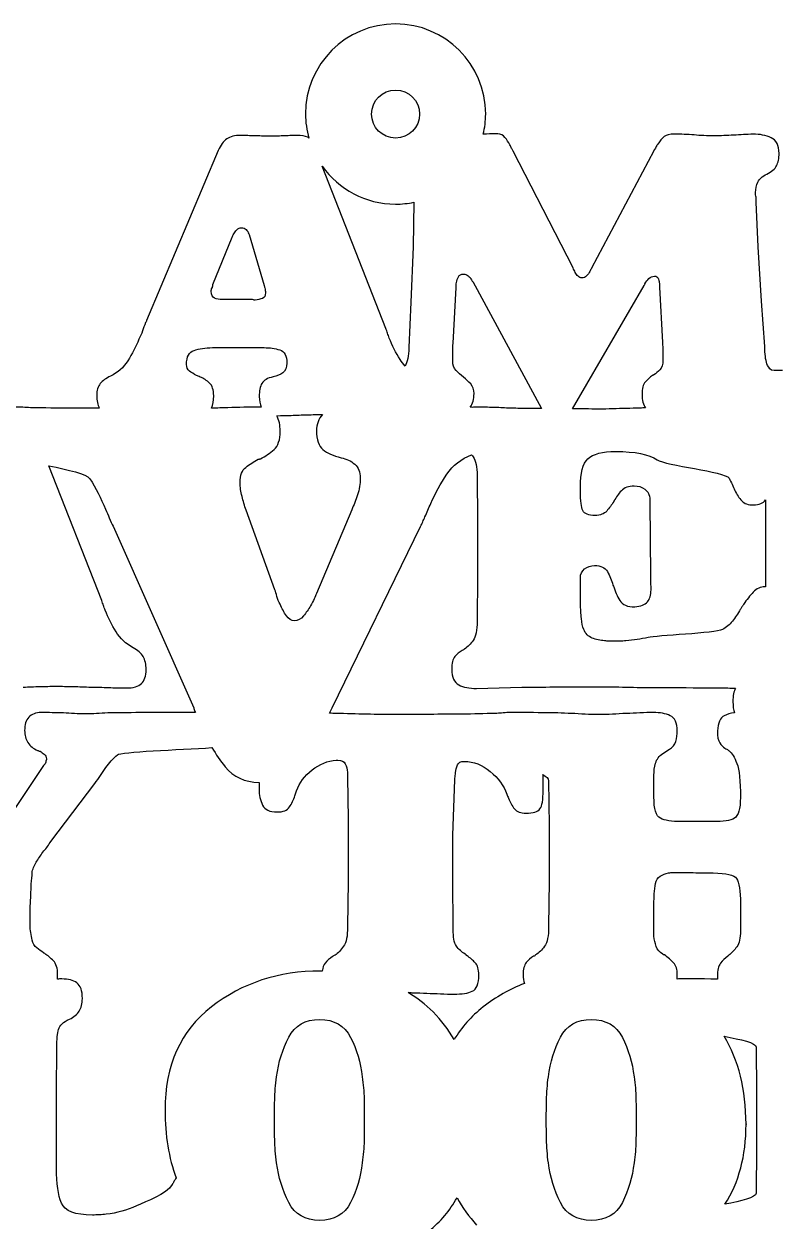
# Model space of a CAD drawing. Extents: x 0 to 737, y 1000 to 1701.
# Drawn here: x 254.6 to 486.6, y 1333.5 to 1700.7 of the extents above; entities that cross this region are included whole.
import ezdxf

# ---------------------------------------------------------------- set-up
doc = ezdxf.new("R2010")
doc.units = 0
doc.layers.add('H0103_Printing', color=7, linetype='CONTINUOUS')

msp = doc.modelspace()

# ---------------------------------------------------------------- linework, layer by layer
at = {"layer": 'H0103_Printing', "color": 1}
for points in [[(368.629091, 1680.398858)], [(368.629091, 1645.393859)], [(312.138092, 1619.17386)], [(306.821092, 1600.55186)], [(336.617092, 1580.61486)], [(443.571089, 1489.326863)], [(393.06309, 1412.694865)], [(467.411088, 1407.715865)], [(354.812091, 1389.798865)]]:
    msp.add_lwpolyline(points, close=True, dxfattribs=at)
for points in [[(331.875092, 1666.225858), (329.760092, 1666.225858)], [(314.252092, 1661.868858), (292.210093, 1609.70686), (292.210093, 1609.57886)], [(423.067089, 1625.855859), (404.74109, 1661.611858)], [(447.803089, 1661.739858), (428.705089, 1625.727859)], [(365.646091, 1607.27186), (346.140091, 1657.007859)], [(479.073088, 1648.219859), (479.073088, 1648.923859)], [(374.234091, 1645.964859), (373.981091, 1632.263859), (373.341091, 1615.34586), (372.701091, 1601.37686)], [(481.892088, 1601.76186), (480.868088, 1615.60286), (479.843088, 1632.263859), (479.200088, 1645.976859), (479.200088, 1646.745859), (479.200088, 1647.514859)], [(312.587092, 1620.702859), (318.482092, 1635.228859)], [(323.608092, 1636.236859), (323.738092, 1636.107859), (328.351092, 1620.472859)], [(386.28409, 1602.78686), (387.18309, 1619.83186), (387.18309, 1620.600859)], [(392.30909, 1621.625859), (413.40009, 1582.68686), (407.24609, 1582.72786)], [(426.726089, 1582.59986), (422.922089, 1582.62486), (444.855089, 1620.472859)], [(449.597089, 1620.921859), (449.597089, 1620.600859), (449.597089, 1620.279859), (449.597089, 1619.95986), (450.494089, 1602.91486)], [(324.763092, 1616.11586), (316.944092, 1616.11586), (315.535092, 1616.11586)], [(325.533092, 1615.98686), (325.210092, 1615.98686)], [(312.460092, 1601.37686), (327.967092, 1601.37686), (328.158092, 1601.37686), (328.351092, 1601.37686)], [(386.15709, 1597.27586), (386.15709, 1600.03086)], [(450.621089, 1600.28786), (450.621089, 1597.53186)], [(278.528093, 1523.773862), (262.315093, 1565.113861)], [(393.66009, 1562.093861), (393.79009, 1548.252861), (393.79009, 1531.591862), (393.66009, 1517.493862)], [(425.317089, 1557.351861), (425.317089, 1558.633861)], [(435.569089, 1554.340861), (435.569089, 1554.147861)], [(482.081088, 1554.700861), (482.119088, 1550.621861), (482.119088, 1529.228862)], [(331.604092, 1527.096862), (322.759092, 1551.501861)], [(355.189091, 1551.664861), (344.382091, 1525.949862)], [(281.977093, 1546.587861), (306.708092, 1490.899863), (306.708092, 1490.735863)], [(349.131091, 1490.935863), (376.318091, 1546.543861)], [(425.317089, 1522.876862), (425.317089, 1524.094862), (425.317089, 1525.439862), (425.317089, 1530.694862)], [(435.313089, 1528.515862), (435.442089, 1528.259862)], [(482.119088, 1529.228862), (482.107088, 1527.986862)], [(437.428089, 1511.342862), (435.442089, 1511.342862), (434.097089, 1511.342862)], [(393.40409, 1496.859863), (407.37509, 1497.244863)], [(450.555089, 1476.894863), (452.607089, 1478.176863)], [(260.616093, 1473.177863), (252.030094, 1460.361863)], [(261.515093, 1475.228863), (261.515093, 1474.972863)], [(350.451091, 1474.843863), (350.705091, 1474.843863), (350.962091, 1474.843863)], [(353.909091, 1471.127863), (353.909091, 1470.294863), (353.909091, 1469.589863), (354.039091, 1456.745864)], [(386.33509, 1422.070864), (386.33509, 1423.868864), (386.20609, 1437.739864), (386.20609, 1451.867864), (386.84809, 1468.820863), (386.84809, 1469.076863), (386.84809, 1469.333863)], [(413.88909, 1465.616863), (413.88909, 1467.603863), (413.88909, 1469.589863)], [(447.864089, 1463.565863), (447.864089, 1469.589863), (447.864089, 1469.909863), (447.864089, 1470.230863)], [(262.924093, 1449.943864), (276.380093, 1467.667863)], [(415.56709, 1468.564863), (415.69709, 1454.722864), (415.69709, 1437.805864), (415.56709, 1423.836864)], [(354.039091, 1456.745864), (354.039091, 1437.737864), (353.909091, 1423.740864)], [(466.063088, 1456.004864), (456.194089, 1456.004864)], [(453.056089, 1440.369864), (453.759089, 1440.369864), (456.836089, 1440.369864), (459.911089, 1440.369864)], [(462.988088, 1440.240864), (466.063088, 1440.240864)], [(447.864089, 1420.888864), (447.864089, 1421.785864), (447.864089, 1422.811864), (447.864089, 1430.628864)], [(474.392088, 1430.757864), (474.392088, 1422.554864)], [(256.516094, 1424.254864), (256.516094, 1425.410864), (256.516094, 1426.565864)], [(264.618093, 1349.683866), (264.618093, 1373.009866), (264.748093, 1386.722865)], [(479.207088, 1386.850865), (479.336088, 1372.978866), (479.336088, 1356.025866)], [(359.042091, 1365.191866), (359.042091, 1364.678866), (359.042091, 1364.037866)], [(442.413089, 1365.191866), (442.413089, 1364.678866)], [(442.413089, 1364.678866), (442.413089, 1364.037866)], [(476.118288, 1363.141466), (476.118288, 1363.269466)], [(479.336088, 1356.025866), (479.207088, 1342.026866)]]:
    msp.add_lwpolyline(points, dxfattribs=at)
for points in [[(368.629091, 1700.664857), (353.366091, 1700.664857), (340.993091, 1688.291858), (340.993091, 1673.029858)], [(396.26409, 1673.029858), (396.26409, 1688.291858), (383.89209, 1700.664857), (368.629091, 1700.664857)], [(361.259091, 1673.029858), (361.259091, 1677.099858), (364.559091, 1680.398858), (368.629091, 1680.398858)], [(368.629091, 1680.398858), (372.699091, 1680.398858), (375.998091, 1677.099858), (375.998091, 1673.029858)], [(340.993091, 1673.029858), (340.993091, 1670.477858), (341.367091, 1668.018858), (342.014091, 1665.673858)], [(368.629091, 1665.659858), (364.559091, 1665.659858), (361.259091, 1668.959858), (361.259091, 1673.029858)], [(375.998091, 1673.029858), (375.998091, 1668.959858), (372.699091, 1665.659858), (368.629091, 1665.659858)], [(395.54109, 1666.829858), (395.99909, 1668.825858), (396.26409, 1670.894858), (396.26409, 1673.029858)], [(316.880092, 1665.392858), (315.811092, 1664.665858), (314.935092, 1663.490858), (314.252092, 1661.868858)], [(321.046092, 1666.481858), (319.335092, 1666.481858), (317.949092, 1666.117858), (316.880092, 1665.392858)], [(323.288092, 1666.417858), (322.562092, 1666.459858), (321.816092, 1666.481858), (321.046092, 1666.481858)], [(325.403092, 1666.353858), (324.718092, 1666.353858), (324.014092, 1666.373858), (323.288092, 1666.417858)], [(327.518092, 1666.289858), (326.792092, 1666.332858), (326.086092, 1666.353858), (325.403092, 1666.353858)], [(329.760092, 1666.225858), (328.993092, 1666.225858), (328.244092, 1666.245858), (327.518092, 1666.289858)], [(334.119092, 1666.353858), (333.350092, 1666.267858), (332.601092, 1666.225858), (331.875092, 1666.225858)], [(336.234092, 1666.417858), (335.505092, 1666.373858), (334.802092, 1666.353858), (334.119092, 1666.353858)], [(338.349092, 1666.481858), (337.663092, 1666.481858), (336.957092, 1666.459858), (336.234092, 1666.417858)], [(341.680091, 1665.905858), (340.910091, 1666.289858), (339.798092, 1666.481858), (338.349092, 1666.481858)], [(342.014091, 1665.673858), (341.903091, 1665.754858), (341.794091, 1665.848858), (341.680091, 1665.905858)], [(396.53809, 1666.866858), (396.19309, 1666.841858), (395.87809, 1666.846858), (395.54109, 1666.829858)], [(399.99909, 1666.994858), (398.88709, 1666.994858), (397.73409, 1666.950858), (396.53809, 1666.866858)], [(402.17709, 1665.841858), (401.57809, 1666.523858), (400.85209, 1666.908858), (399.99909, 1666.994858)], [(403.71609, 1663.534858), (403.28609, 1664.387858), (402.77409, 1665.156858), (402.17709, 1665.841858)], [(404.22809, 1662.509858), (404.05609, 1662.849858), (403.88609, 1663.192858), (403.71609, 1663.534858)], [(449.085089, 1663.790858), (448.828089, 1663.534858), (448.612089, 1663.213858), (448.442089, 1662.829858)], [(451.007089, 1666.097858), (450.321089, 1665.585858), (449.681089, 1664.815858), (449.085089, 1663.790858)], [(454.081089, 1666.866858), (452.715089, 1666.866858), (451.689089, 1666.610858), (451.007089, 1666.097858)], [(457.158089, 1666.802858), (456.132089, 1666.844858), (455.107089, 1666.866858), (454.081089, 1666.866858)], [(460.233088, 1666.610858), (459.210089, 1666.694858), (458.184089, 1666.758858), (457.158089, 1666.802858)], [(463.180088, 1666.417858), (462.157088, 1666.459858), (461.172088, 1666.523858), (460.233088, 1666.610858)], [(466.257088, 1666.353858), (465.232088, 1666.353858), (464.206088, 1666.373858), (463.180088, 1666.417858)], [(472.346088, 1666.545858), (470.337088, 1666.417858), (468.309088, 1666.353858), (466.257088, 1666.353858)], [(478.304088, 1666.866858), (476.337088, 1666.780858), (474.351088, 1666.674858), (472.346088, 1666.545858)], [(483.816088, 1665.777858), (482.191088, 1666.502858), (480.356088, 1666.866858), (478.304088, 1666.866858)], [(486.251088, 1660.971858), (486.251088, 1663.447858), (485.438088, 1665.049858), (483.816088, 1665.777858)], [(404.74109, 1661.611858), (404.56909, 1661.868858), (404.39809, 1662.166858), (404.22809, 1662.509858)], [(448.442089, 1662.829858), (448.270089, 1662.445858), (448.059089, 1662.080858), (447.803089, 1661.739858)], [(485.481088, 1657.150859), (485.994088, 1658.143859), (486.251088, 1659.416859), (486.251088, 1660.971858)], [(346.140091, 1657.007859), (351.151091, 1649.986859), (359.345091, 1645.393859), (368.629091, 1645.393859)], [(482.534088, 1654.622859), (483.986088, 1655.314859), (484.969088, 1656.157859), (485.481088, 1657.150859)], [(479.713088, 1652.162859), (480.140088, 1653.111859), (481.079088, 1653.932859), (482.534088, 1654.622859)], [(479.073088, 1648.923859), (479.073088, 1650.133859), (479.284088, 1651.212859), (479.713088, 1652.162859)], [(368.629091, 1645.393859), (370.550091, 1645.393859), (372.424091, 1645.591859), (374.234091, 1645.964859)], [(479.200088, 1647.514859), (479.114088, 1647.770859), (479.073088, 1648.004859), (479.073088, 1648.219859)], [(319.957092, 1637.521859), (320.341092, 1637.946859), (320.831092, 1638.158859), (321.430092, 1638.158859)], [(321.430092, 1638.158859), (321.943092, 1638.158859), (322.392092, 1637.966859), (322.775092, 1637.581859)], [(318.482092, 1635.228859), (318.566092, 1635.396859), (318.652092, 1635.566859), (318.739092, 1635.737859)], [(318.739092, 1635.737859), (318.822092, 1635.905859), (318.909092, 1636.075859), (318.995092, 1636.247859)], [(318.995092, 1636.247859), (319.251092, 1636.672859), (319.571092, 1637.097859), (319.957092, 1637.521859)], [(322.775092, 1637.581859), (323.161092, 1637.197859), (323.438092, 1636.748859), (323.608092, 1636.236859)], [(387.31009, 1621.369859), (387.39309, 1621.966859), (387.58609, 1622.542859), (387.88609, 1623.099859)], [(387.88609, 1623.099859), (388.18509, 1623.654859), (388.72109, 1623.932859), (389.48809, 1623.932859)], [(389.48809, 1623.932859), (390.00109, 1623.932859), (390.47009, 1623.760859), (390.89909, 1623.419859)], [(390.89909, 1623.419859), (391.32609, 1623.077859), (391.66909, 1622.651859), (391.92509, 1622.138859)], [(423.386089, 1625.150859), (423.260089, 1625.362859), (423.150089, 1625.598859), (423.067089, 1625.855859)], [(423.709089, 1624.445859), (423.623089, 1624.701859), (423.516089, 1624.936859), (423.386089, 1625.150859)], [(424.605089, 1623.291859), (424.262089, 1623.632859), (423.965089, 1624.016859), (423.709089, 1624.445859)], [(425.758089, 1622.779859), (425.329089, 1622.779859), (424.945089, 1622.949859), (424.605089, 1623.291859)], [(427.233089, 1623.419859), (426.847089, 1622.991859), (426.354089, 1622.779859), (425.758089, 1622.779859)], [(428.193089, 1624.701859), (427.936089, 1624.272859), (427.616089, 1623.846859), (427.233089, 1623.419859)], [(428.449089, 1625.214859), (428.363089, 1625.042859), (428.279089, 1624.872859), (428.193089, 1624.701859)], [(428.705089, 1625.727859), (428.619089, 1625.555859), (428.533089, 1625.384859), (428.449089, 1625.214859)], [(446.327089, 1622.587859), (446.797089, 1623.055859), (447.373089, 1623.291859), (448.059089, 1623.291859)], [(448.059089, 1623.291859), (448.572089, 1623.291859), (448.932089, 1623.077859), (449.148089, 1622.651859)], [(312.138092, 1619.17386), (312.181092, 1619.34186), (312.244092, 1619.51186), (312.331092, 1619.68386)], [(312.331092, 1619.68386), (312.414092, 1619.76786), (312.480092, 1619.89386), (312.523092, 1620.064859)], [(312.523092, 1620.064859), (312.564092, 1620.234859), (312.587092, 1620.446859), (312.587092, 1620.702859)], [(328.351092, 1620.472859), (328.351092, 1620.385859), (328.371092, 1620.279859), (328.414092, 1620.151859)], [(328.414092, 1620.151859), (328.457092, 1620.023859), (328.480092, 1619.87386), (328.480092, 1619.70386)], [(328.480092, 1619.70386), (328.564092, 1619.44786), (328.627092, 1619.19086), (328.671092, 1618.93486)], [(387.18309, 1620.600859), (387.18309, 1620.856859), (387.22309, 1621.113859), (387.31009, 1621.369859)], [(391.92509, 1622.138859), (392.00909, 1622.052859), (392.07209, 1621.946859), (392.11609, 1621.817859)], [(392.11609, 1621.817859), (392.15909, 1621.689859), (392.22209, 1621.625859), (392.30909, 1621.625859)], [(444.855089, 1620.472859), (444.939089, 1620.556859), (445.002089, 1620.642859), (445.045089, 1620.728859)], [(445.045089, 1620.728859), (445.089089, 1620.812859), (445.111089, 1620.898859), (445.111089, 1620.985859)], [(445.111089, 1620.985859), (445.452089, 1621.581859), (445.858089, 1622.116859), (446.327089, 1622.587859)], [(449.148089, 1622.651859), (449.359089, 1622.222859), (449.468089, 1621.796859), (449.468089, 1621.369859)], [(449.468089, 1621.369859), (449.552089, 1621.197859), (449.597089, 1621.049859), (449.597089, 1620.921859)], [(312.074092, 1618.66486), (312.074092, 1618.83286), (312.094092, 1619.00286), (312.138092, 1619.17386)], [(313.100092, 1616.55986), (312.414092, 1616.85586), (312.074092, 1617.55986), (312.074092, 1618.66486)], [(315.535092, 1616.11586), (314.593092, 1616.11586), (313.783092, 1616.26286), (313.100092, 1616.55986)], [(325.210092, 1615.98686), (325.083092, 1615.98686), (324.933092, 1616.02886), (324.763092, 1616.11586)], [(327.774092, 1616.49986), (327.135092, 1616.24386), (326.386092, 1616.07086), (325.533092, 1615.98686)], [(328.737092, 1618.16586), (328.737092, 1617.31086), (328.414092, 1616.75586), (327.774092, 1616.49986)], [(328.671092, 1618.93486), (328.714092, 1618.67786), (328.737092, 1618.42186), (328.737092, 1618.16586)], [(291.954093, 1609.06586), (291.611093, 1608.21086), (291.291093, 1607.35686), (290.992093, 1606.50286)], [(292.147093, 1609.32286), (292.101093, 1609.23686), (292.038093, 1609.15086), (291.954093, 1609.06586)], [(292.210093, 1609.57886), (292.210093, 1609.49286), (292.187093, 1609.40686), (292.147093, 1609.32286)], [(290.992093, 1606.50286), (290.692093, 1605.64886), (290.329093, 1604.79386), (289.902093, 1603.94086)], [(366.159091, 1605.79786), (365.986091, 1606.26686), (365.816091, 1606.75986), (365.646091, 1607.27186)], [(366.672091, 1604.32486), (366.499091, 1604.83686), (366.329091, 1605.32786), (366.159091, 1605.79786)], [(289.902093, 1603.94086), (288.963093, 1601.63286), (287.831093, 1599.43286), (286.505093, 1597.33986)], [(306.821092, 1600.55186), (308.357092, 1601.01586), (310.236092, 1601.29286), (312.460092, 1601.37686)], [(328.351092, 1601.37686), (330.059092, 1601.37686), (331.638092, 1601.14086), (333.093092, 1600.67186)], [(370.003091, 1597.72386), (368.721091, 1599.81686), (367.611091, 1602.01786), (366.672091, 1604.32486)], [(372.701091, 1601.37686), (372.624091, 1598.78586), (372.238091, 1596.89786), (371.552091, 1595.69986)], [(386.15709, 1600.03086), (386.15709, 1600.92786), (386.20009, 1601.84486), (386.28409, 1602.78686)], [(450.494089, 1602.91486), (450.577089, 1602.05986), (450.621089, 1601.18486), (450.621089, 1600.28786)], [(482.534088, 1596.37786), (482.105088, 1597.66086), (481.892088, 1599.45386), (481.892088, 1601.76186)], [(286.505093, 1597.33986), (285.180093, 1595.24586), (283.408093, 1593.68686), (281.189093, 1592.66186)], [(304.513092, 1596.16786), (304.513092, 1598.62286), (305.283092, 1600.08486), (306.821092, 1600.55186)], [(333.093092, 1600.67186), (334.545092, 1600.20086), (335.272092, 1598.85586), (335.272092, 1596.63486)], [(371.552091, 1595.69986), (370.984091, 1596.32586), (370.454091, 1596.98686), (370.003091, 1597.72386)], [(387.18309, 1594.39286), (386.49709, 1595.11686), (386.15709, 1596.07786), (386.15709, 1597.27586)], [(450.621089, 1597.53186), (450.621089, 1596.16486), (450.321089, 1595.18086), (449.724089, 1594.58386)], [(305.410092, 1594.19786), (304.810092, 1594.66186), (304.513092, 1595.31886), (304.513092, 1596.16786)], [(307.588092, 1592.86386), (306.735092, 1593.28686), (306.006092, 1593.73086), (305.410092, 1594.19786)], [(334.055092, 1593.68686), (333.240092, 1593.08886), (332.238092, 1592.66186), (331.042092, 1592.40586)], [(335.272092, 1596.63486), (335.272092, 1595.26686), (334.865092, 1594.28386), (334.055092, 1593.68686)], [(389.48809, 1592.27786), (388.63509, 1592.96086), (387.86609, 1593.66486), (387.18309, 1594.39286)], [(449.724089, 1594.58386), (449.125089, 1593.98586), (448.485089, 1593.47286), (447.803089, 1593.04586)], [(483.961088, 1594.43986), (483.247088, 1595.03586), (482.766088, 1595.68086), (482.534088, 1596.37786)], [(487.296088, 1594.32786), (486.196088, 1594.37686), (485.083088, 1594.41286), (483.961088, 1594.43986)], [(278.049093, 1590.35486), (277.322093, 1589.49986), (276.959093, 1588.26086), (276.959093, 1586.63786)], [(281.189093, 1592.66186), (279.821093, 1591.97686), (278.772093, 1591.20786), (278.049093, 1590.35486)], [(308.101092, 1592.60986), (307.931092, 1592.69386), (307.758092, 1592.77986), (307.588092, 1592.86386)], [(308.743092, 1592.35586), (308.487092, 1592.43986), (308.271092, 1592.52586), (308.101092, 1592.60986)], [(311.561092, 1590.51286), (310.708092, 1591.31886), (309.769092, 1591.93086), (308.743092, 1592.35586)], [(312.843092, 1586.63786), (312.843092, 1588.41686), (312.414092, 1589.70786), (311.561092, 1590.51286)], [(327.647092, 1590.41886), (327.089092, 1589.43586), (326.812092, 1588.09086), (326.812092, 1586.38286)], [(331.042092, 1592.40586), (329.333092, 1592.06286), (328.201092, 1591.39986), (327.647092, 1590.41886)], [(391.66909, 1590.22686), (390.98309, 1590.99586), (390.25709, 1591.67886), (389.48809, 1592.27786)], [(392.69209, 1587.27886), (392.69209, 1588.47486), (392.35209, 1589.45786), (391.66909, 1590.22686)], [(445.238089, 1590.86786), (444.553089, 1590.09886), (444.213089, 1588.81686), (444.213089, 1587.02286)], [(447.417089, 1592.78986), (446.647089, 1592.27786), (445.921089, 1591.63686), (445.238089, 1590.86786)], [(447.610089, 1592.91786), (447.566089, 1592.91786), (447.500089, 1592.87386), (447.417089, 1592.78986)], [(447.803089, 1593.04586), (447.716089, 1592.96086), (447.653089, 1592.91786), (447.610089, 1592.91786)], [(276.959093, 1586.63786), (276.959093, 1585.11986), (277.235093, 1583.84586), (277.755093, 1582.78586)], [(312.195092, 1582.82486), (312.624092, 1583.79486), (312.843092, 1585.06186), (312.843092, 1586.63786)], [(326.812092, 1586.38286), (326.812092, 1585.14486), (327.013092, 1584.04586), (327.410092, 1583.08186)], [(391.52809, 1583.11186), (392.28909, 1584.17286), (392.69209, 1585.54886), (392.69209, 1587.27886)], [(444.213089, 1587.02286), (444.213089, 1585.20686), (444.583089, 1583.83386), (445.306089, 1582.88086)], [(256.636094, 1582.94886), (255.105094, 1583.05686), (253.577094, 1583.11186), (252.048094, 1583.11186)], [(277.755093, 1582.78586), (273.811093, 1582.79486), (258.034094, 1582.84786), (256.636094, 1582.94886)], [(317.191092, 1582.94886), (315.525092, 1582.89286), (313.860092, 1582.85186), (312.195092, 1582.82486)], [(327.019092, 1583.11186), (323.742092, 1583.11186), (320.468092, 1583.05686), (317.191092, 1582.94886)], [(327.410092, 1583.08186), (327.274092, 1583.08686), (327.161092, 1583.11186), (327.019092, 1583.11186)], [(391.55109, 1583.11186), (391.54409, 1583.11186), (391.53509, 1583.11186), (391.52809, 1583.11186)], [(392.18309, 1583.06186), (391.97009, 1583.07586), (391.77709, 1583.11186), (391.55109, 1583.11186)], [(393.40409, 1583.11186), (392.97609, 1583.11186), (392.58009, 1583.08686), (392.18309, 1583.06186)], [(398.02009, 1583.04786), (396.48109, 1583.08986), (394.94309, 1583.11186), (393.40409, 1583.11186)], [(402.63309, 1582.85586), (401.09409, 1582.94086), (399.55609, 1583.00486), (398.02009, 1583.04786)], [(404.93809, 1582.79186), (404.17109, 1582.83386), (403.40209, 1582.85586), (402.63309, 1582.85586)], [(407.24609, 1582.72786), (406.47709, 1582.72786), (405.70709, 1582.74786), (404.93809, 1582.79186)], [(435.186089, 1582.59986), (432.365089, 1582.51386), (429.547089, 1582.51386), (426.726089, 1582.59986)], [(443.643089, 1582.85586), (440.825089, 1582.76986), (438.004089, 1582.68386), (435.186089, 1582.59986)], [(445.306089, 1582.88086), (444.751089, 1582.87786), (444.197089, 1582.85586), (443.643089, 1582.85586)], [(332.224092, 1580.50386), (333.702092, 1580.51386), (335.172092, 1580.54186), (336.617092, 1580.61486)], [(333.242092, 1575.741861), (333.242092, 1577.646861), (332.889092, 1579.220861), (332.224092, 1580.50386)], [(336.617092, 1580.61486), (338.283092, 1580.70086), (339.928092, 1580.74286), (341.553091, 1580.74286)], [(341.553091, 1580.74286), (343.124091, 1580.82286), (344.677091, 1580.87786), (346.216091, 1580.91986)], [(346.216091, 1580.91986), (344.996091, 1579.512861), (344.382091, 1577.843861), (344.382091, 1575.904861)], [(331.360092, 1570.114861), (332.613092, 1571.217861), (333.242092, 1573.092861), (333.242092, 1575.741861)], [(344.382091, 1575.904861), (344.382091, 1573.143861), (345.037091, 1571.211861), (346.344091, 1570.106861)], [(327.181092, 1567.300861), (328.710092, 1568.071861), (330.102092, 1569.008861), (331.360092, 1570.114861)], [(346.344091, 1570.106861), (347.655091, 1569.000861), (349.511091, 1568.173861), (351.916091, 1567.623861)], [(384.34509, 1562.536861), (386.18509, 1565.299861), (388.72609, 1567.282861), (391.95909, 1568.490861)], [(391.95909, 1568.490861), (392.12309, 1568.281861), (392.28609, 1568.071861), (392.44409, 1567.844861)], [(427.623089, 1567.284861), (429.161089, 1568.778861), (432.022089, 1569.526861), (436.211089, 1569.526861)], [(436.211089, 1569.526861), (442.107089, 1569.526861), (446.313089, 1568.671861), (448.835089, 1566.963861)], [(262.315093, 1565.113861), (268.187093, 1563.941861), (273.925093, 1562.625861), (274.852093, 1561.164861)], [(320.958092, 1560.017861), (320.958092, 1562.224861), (321.533092, 1563.766861), (322.678092, 1564.650861)], [(322.678092, 1564.650861), (323.823092, 1565.532861), (325.108092, 1566.362861), (326.526092, 1567.134861)], [(326.526092, 1567.134861), (326.633092, 1567.134861), (326.744092, 1567.160861), (326.854092, 1567.216861)], [(326.854092, 1567.216861), (326.961092, 1567.273861), (327.071092, 1567.300861), (327.181092, 1567.300861)], [(351.916091, 1567.623861), (353.554091, 1567.291861), (354.946091, 1566.626861), (356.091091, 1565.632861)], [(356.091091, 1565.632861), (357.236091, 1564.639861), (357.811091, 1563.203861), (357.811091, 1561.328861)], [(392.44409, 1567.844861), (393.25409, 1566.681861), (393.66009, 1564.765861), (393.66009, 1562.093861)], [(425.317089, 1558.633861), (425.317089, 1562.904861), (426.087089, 1565.788861), (427.623089, 1567.284861)], [(448.835089, 1566.963861), (451.353089, 1565.253861), (469.708088, 1563.375861), (470.907088, 1561.325861)], [(274.852093, 1561.164861), (276.653093, 1558.323861), (278.262093, 1555.211861), (279.684093, 1551.828861)], [(357.811091, 1561.328861), (357.811091, 1559.580861), (357.538091, 1557.888861), (356.993091, 1556.250861)], [(379.430091, 1553.596861), (380.84809, 1556.767861), (382.48609, 1559.746861), (384.34509, 1562.536861)], [(470.907088, 1561.325861), (471.247088, 1560.725861), (471.567088, 1560.106861), (471.866088, 1559.466861)], [(321.533092, 1555.759861), (321.147092, 1557.176861), (320.958092, 1558.597861), (320.958092, 1560.017861)], [(426.087089, 1551.392861), (425.574089, 1552.373861), (425.317089, 1554.360861), (425.317089, 1557.351861)], [(437.877089, 1557.479861), (437.021089, 1556.538861), (436.295089, 1555.513861), (435.699089, 1554.404861)], [(441.850089, 1558.889861), (440.055089, 1558.889861), (438.730089, 1558.419861), (437.877089, 1557.479861)], [(445.181089, 1557.864861), (444.239089, 1558.547861), (443.130089, 1558.889861), (441.850089, 1558.889861)], [(446.720089, 1554.788861), (446.633089, 1556.153861), (446.121089, 1557.179861), (445.181089, 1557.864861)], [(471.866088, 1559.466861), (472.166088, 1558.825861), (472.443088, 1558.204861), (472.699088, 1557.608861)], [(472.699088, 1557.608861), (473.296088, 1556.326861), (474.001088, 1555.257861), (474.814088, 1554.404861)], [(322.759092, 1551.501861), (322.321092, 1552.918861), (321.912092, 1554.338861), (321.533092, 1555.759861)], [(356.993091, 1556.250861), (356.445091, 1554.612861), (355.844091, 1553.082861), (355.189091, 1551.664861)], [(378.531091, 1551.544861), (378.800091, 1552.255861), (379.102091, 1552.939861), (379.430091, 1553.596861)], [(435.569089, 1554.147861), (434.884089, 1553.122861), (434.160089, 1552.161861), (433.391089, 1551.264861)], [(435.699089, 1554.404861), (435.612089, 1554.404861), (435.569089, 1554.381861), (435.569089, 1554.340861)], [(446.783089, 1547.867861), (446.740089, 1550.174861), (446.720089, 1552.481861), (446.720089, 1554.788861)], [(474.814088, 1554.404861), (475.626088, 1553.549861), (476.802088, 1553.122861), (478.340088, 1553.122861)], [(478.340088, 1553.122861), (480.168088, 1553.122861), (481.400088, 1553.662861), (482.081088, 1554.700861)], [(279.684093, 1551.828861), (280.118093, 1550.952861), (280.504093, 1550.052861), (280.829093, 1549.126861)], [(377.629091, 1549.494861), (377.956091, 1550.149861), (378.255091, 1550.832861), (378.531091, 1551.544861)], [(429.803089, 1549.918861), (427.836089, 1549.918861), (426.599089, 1550.409861), (426.087089, 1551.392861)], [(433.391089, 1551.264861), (432.622089, 1550.367861), (431.423089, 1549.918861), (429.803089, 1549.918861)], [(280.829093, 1549.126861), (281.157093, 1548.196861), (281.539093, 1547.349861), (281.977093, 1546.587861)], [(376.318091, 1546.543861), (376.535091, 1546.979861), (376.753091, 1547.444861), (376.973091, 1547.936861)], [(376.973091, 1547.936861), (377.191091, 1548.427861), (377.408091, 1548.946861), (377.629091, 1549.494861)], [(446.847089, 1540.946861), (446.847089, 1543.254861), (446.826089, 1545.561861), (446.783089, 1547.867861)], [(446.913089, 1534.026862), (446.867089, 1536.333862), (446.847089, 1538.640862), (446.847089, 1540.946861)], [(425.317089, 1530.694862), (425.317089, 1531.889862), (425.744089, 1532.829862), (426.599089, 1533.513862)], [(426.599089, 1533.513862), (427.452089, 1534.196862), (428.476089, 1534.539862), (429.674089, 1534.539862)], [(429.674089, 1534.539862), (431.553089, 1534.539862), (432.855089, 1533.918862), (433.584089, 1532.681862)], [(433.584089, 1532.681862), (434.307089, 1531.441862), (434.884089, 1530.053862), (435.313089, 1528.515862)], [(446.976089, 1527.105862), (446.976089, 1529.413862), (446.953089, 1531.719862), (446.913089, 1534.026862)], [(435.442089, 1528.259862), (435.955089, 1526.635862), (436.615089, 1525.161862), (437.428089, 1523.837862)], [(481.928088, 1528.003862), (480.559088, 1528.003862), (479.364088, 1527.468862), (478.340088, 1526.401862)], [(482.107088, 1527.986862), (482.045088, 1527.987862), (481.992088, 1528.003862), (481.928088, 1528.003862)], [(332.259092, 1525.049862), (332.039092, 1525.868862), (331.821092, 1526.548862), (331.604092, 1527.096862)], [(333.242092, 1522.674862), (332.804092, 1523.437862), (332.477092, 1524.230862), (332.259092, 1525.049862)], [(343.645091, 1524.312862), (343.369091, 1523.656862), (343.012091, 1522.945862), (342.577091, 1522.183862)], [(344.382091, 1525.949862), (344.161091, 1525.512862), (343.914091, 1524.967862), (343.645091, 1524.312862)], [(437.428089, 1523.837862), (438.240089, 1522.512862), (439.756089, 1521.851862), (441.977089, 1521.851862)], [(445.887089, 1523.389862), (446.611089, 1524.242862), (446.976089, 1525.482862), (446.976089, 1527.105862)], [(478.340088, 1526.401862), (477.315088, 1525.331862), (476.330088, 1524.071862), (475.390088, 1522.620862)], [(279.041093, 1522.299862), (278.869093, 1522.768862), (278.698093, 1523.261862), (278.528093, 1523.773862)], [(279.554093, 1520.825862), (279.381093, 1521.338862), (279.211093, 1521.829862), (279.041093, 1522.299862)], [(282.888093, 1514.225862), (281.605093, 1516.318862), (280.493093, 1518.519862), (279.554093, 1520.825862)], [(335.127092, 1519.152862), (334.414092, 1520.189862), (333.788092, 1521.363862), (333.242092, 1522.674862)], [(342.577091, 1522.183862), (341.922091, 1521.090862), (341.185091, 1520.053862), (340.368091, 1519.070862)], [(425.637089, 1518.327862), (425.508089, 1519.736862), (425.401089, 1521.252862), (425.317089, 1522.876862)], [(441.977089, 1521.851862), (443.856089, 1522.021862), (445.158089, 1522.533862), (445.887089, 1523.389862)], [(474.367088, 1521.082862), (473.598088, 1519.800862), (472.785088, 1518.603862), (471.932088, 1517.493862)], [(474.880088, 1521.851862), (474.707088, 1521.595862), (474.537088, 1521.338862), (474.367088, 1521.082862)], [(475.390088, 1522.620862), (475.220088, 1522.363862), (475.050088, 1522.107862), (474.880088, 1521.851862)], [(337.665092, 1517.596862), (336.682092, 1517.596862), (335.835092, 1518.114862), (335.127092, 1519.152862)], [(340.368091, 1519.070862), (339.550092, 1518.088862), (338.648092, 1517.596862), (337.665092, 1517.596862)], [(393.66009, 1517.493862), (393.66009, 1514.674862), (393.25409, 1512.708862), (392.44409, 1511.598862)], [(426.343089, 1514.930862), (426.000089, 1515.783862), (425.764089, 1516.917862), (425.637089, 1518.327862)], [(471.932088, 1517.493862), (471.077088, 1516.382862), (470.051088, 1515.527862), (468.855088, 1514.930862)], [(288.140093, 1509.292862), (285.919093, 1510.487862), (284.167093, 1512.131862), (282.888093, 1514.225862)], [(428.905089, 1512.303862), (427.709089, 1512.772862), (426.856089, 1513.649862), (426.343089, 1514.930862)], [(468.855088, 1514.930862), (466.888088, 1513.819862), (448.299089, 1513.008862), (446.080089, 1512.495862)], [(291.218093, 1506.600862), (290.618093, 1507.625862), (289.593093, 1508.522862), (288.140093, 1509.292862)], [(392.44409, 1511.598862), (391.62909, 1510.487862), (390.75609, 1509.590862), (389.81709, 1508.907862)], [(432.751089, 1511.470862), (431.383089, 1511.554862), (430.100089, 1511.832862), (428.905089, 1512.303862)], [(434.097089, 1511.342862), (433.624089, 1511.342862), (433.178089, 1511.383862), (432.751089, 1511.470862)], [(439.286089, 1511.470862), (438.687089, 1511.383862), (438.070089, 1511.342862), (437.428089, 1511.342862)], [(446.080089, 1512.495862), (443.856089, 1511.983862), (441.594089, 1511.640862), (439.286089, 1511.470862)], [(292.114093, 1502.627862), (292.114093, 1504.249862), (291.814093, 1505.575862), (291.218093, 1506.600862)], [(386.80609, 1506.600862), (386.16309, 1505.831862), (385.84309, 1504.549862), (385.84309, 1502.755862)], [(389.04709, 1508.522862), (388.19209, 1508.009862), (387.44509, 1507.369862), (386.80609, 1506.600862)], [(389.43109, 1508.715862), (389.34709, 1508.670862), (389.21709, 1508.606862), (389.04709, 1508.522862)], [(389.81709, 1508.907862), (389.64409, 1508.821862), (389.51709, 1508.757862), (389.43109, 1508.715862)], [(290.705093, 1498.333863), (291.644093, 1499.231863), (292.114093, 1500.661862), (292.114093, 1502.627862)], [(385.84309, 1502.755862), (385.84309, 1500.276862), (386.56909, 1498.674863), (388.02209, 1497.949863)], [(285.962093, 1496.988863), (288.184093, 1496.988863), (289.763093, 1497.436863), (290.705093, 1498.333863)], [(254.435094, 1497.244863), (256.143094, 1497.330863), (257.832094, 1497.394863), (259.497094, 1497.436863)], [(259.497094, 1497.436863), (261.163093, 1497.480863), (262.808093, 1497.501863), (264.433093, 1497.501863)], [(264.433093, 1497.501863), (266.225093, 1497.501863), (268.020093, 1497.480863), (269.815093, 1497.436863)], [(269.815093, 1497.436863), (271.607093, 1497.394863), (273.402093, 1497.330863), (275.197093, 1497.244863)], [(275.197093, 1497.244863), (276.992093, 1497.244863), (278.785093, 1497.202863), (280.580093, 1497.116863)], [(280.580093, 1497.116863), (282.375093, 1497.032863), (284.167093, 1496.988863), (285.962093, 1496.988863)], [(388.02209, 1497.949863), (389.47409, 1497.224863), (391.26909, 1496.859863), (393.40409, 1496.859863)], [(407.37509, 1497.244863), (410.62009, 1497.244863), (413.88709, 1497.264863), (417.17809, 1497.308863)], [(417.17809, 1497.308863), (420.466089, 1497.350863), (423.736089, 1497.372863), (426.983089, 1497.372863)], [(426.983089, 1497.372863), (429.974089, 1497.372863), (432.962089, 1497.350863), (435.955089, 1497.308863)], [(435.955089, 1497.308863), (438.943089, 1497.264863), (441.977089, 1497.202863), (445.054089, 1497.116863)], [(445.054089, 1497.116863), (448.042089, 1497.116863), (467.530088, 1497.074863), (470.521088, 1496.988863)], [(470.521088, 1496.988863), (471.321088, 1496.965863), (472.122088, 1496.970863), (472.922088, 1496.953863)], [(472.922088, 1496.953863), (472.379088, 1496.001863), (472.091088, 1494.621863), (472.091088, 1492.761863)], [(348.379091, 1489.224863), (348.644091, 1489.809863), (348.903091, 1490.387863), (349.131091, 1490.935863)], [(472.091088, 1492.761863), (472.091088, 1491.404863), (472.274088, 1490.273863), (472.619088, 1489.343863)], [(256.130094, 1488.044863), (255.277094, 1487.103863), (254.851094, 1485.737863), (254.851094, 1483.943863)], [(259.976094, 1489.454863), (258.265094, 1489.454863), (256.983094, 1488.984863), (256.130094, 1488.044863)], [(263.307093, 1489.390863), (262.195093, 1489.432863), (261.086093, 1489.454863), (259.976094, 1489.454863)], [(266.768093, 1489.326863), (265.572093, 1489.326863), (264.417093, 1489.346863), (263.307093, 1489.390863)], [(270.101093, 1489.133863), (268.989093, 1489.175863), (267.877093, 1489.239863), (266.768093, 1489.326863)], [(273.432093, 1489.069863), (272.320093, 1489.069863), (271.211093, 1489.090863), (270.101093, 1489.133863)], [(276.893093, 1489.133863), (275.781093, 1489.090863), (274.628093, 1489.069863), (273.432093, 1489.069863)], [(280.353093, 1489.326863), (279.155093, 1489.239863), (278.002093, 1489.175863), (276.893093, 1489.133863)], [(283.750093, 1489.390863), (282.595093, 1489.346863), (281.463093, 1489.326863), (280.353093, 1489.326863)], [(307.242092, 1489.445863), (297.453093, 1489.435863), (284.476093, 1489.416863), (283.750093, 1489.390863)], [(306.708092, 1490.735863), (306.875092, 1490.315863), (307.058092, 1489.880863), (307.242092, 1489.445863)], [(350.322091, 1489.197863), (349.669091, 1489.197863), (349.029091, 1489.220863), (348.379091, 1489.224863)], [(359.741091, 1488.941863), (356.621091, 1489.025863), (353.483091, 1489.111863), (350.322091, 1489.197863)], [(369.033091, 1488.813863), (365.959091, 1488.813863), (362.859091, 1488.855863), (359.741091, 1488.941863)], [(379.094091, 1488.877863), (375.718091, 1488.833863), (372.367091, 1488.813863), (369.033091, 1488.813863)], [(389.15309, 1488.941863), (385.82209, 1488.941863), (382.46909, 1488.919863), (379.094091, 1488.877863)], [(399.21509, 1489.197863), (395.83809, 1489.111863), (392.48709, 1489.025863), (389.15309, 1488.941863)], [(401.16809, 1489.247863), (400.51509, 1489.231863), (399.87009, 1489.214863), (399.21509, 1489.197863)], [(403.34509, 1489.454863), (402.54009, 1489.454863), (401.82909, 1489.372863), (401.16809, 1489.247863)], [(408.52709, 1489.435863), (406.03209, 1489.447863), (403.90109, 1489.454863), (403.34509, 1489.454863)], [(409.27609, 1489.454863), (409.02809, 1489.447863), (408.77509, 1489.441863), (408.52709, 1489.435863)], [(409.51909, 1489.429863), (409.43509, 1489.432863), (409.36309, 1489.454863), (409.27609, 1489.454863)], [(418.38809, 1489.326863), (417.61109, 1489.374863), (413.33609, 1489.408863), (409.51909, 1489.429863)], [(422.618089, 1489.197863), (421.163089, 1489.197863), (419.75409, 1489.239863), (418.38809, 1489.326863)], [(426.782089, 1488.941863), (425.372089, 1489.025863), (423.984089, 1489.111863), (422.618089, 1489.197863)], [(430.948089, 1488.813863), (429.579089, 1488.813863), (428.193089, 1488.855863), (426.782089, 1488.941863)], [(435.177089, 1488.941863), (433.809089, 1488.855863), (432.400089, 1488.813863), (430.948089, 1488.813863)], [(439.407089, 1489.197863), (437.952089, 1489.111863), (436.543089, 1489.025863), (435.177089, 1488.941863)], [(443.571089, 1489.326863), (442.162089, 1489.239863), (440.771089, 1489.197863), (439.407089, 1489.197863)], [(447.737089, 1489.454863), (446.369089, 1489.454863), (444.980089, 1489.410863), (443.571089, 1489.326863)], [(452.863089, 1488.493863), (451.408089, 1489.133863), (449.700089, 1489.454863), (447.737089, 1489.454863)], [(455.041089, 1483.815863), (455.041089, 1486.292863), (454.315089, 1487.852863), (452.863089, 1488.493863)], [(469.459088, 1488.493863), (468.221088, 1487.852863), (467.515088, 1486.292863), (467.345088, 1483.815863)], [(472.619088, 1489.343863), (471.364088, 1489.203863), (470.299088, 1488.928863), (469.459088, 1488.493863)], [(254.851094, 1483.943863), (254.851094, 1482.555863), (255.191094, 1481.319863), (255.874094, 1480.237863)], [(454.592089, 1480.601863), (454.892089, 1481.606863), (455.041089, 1482.677863), (455.041089, 1483.815863)], [(467.345088, 1483.815863), (467.345088, 1482.089863), (467.578088, 1480.881863), (468.050088, 1480.192863)], [(255.874094, 1480.237863), (256.557094, 1479.151863), (257.542094, 1478.350863), (258.821094, 1477.829863)], [(452.607089, 1478.176863), (453.632089, 1478.786863), (454.292089, 1479.596863), (454.592089, 1480.601863)], [(468.050088, 1480.192863), (468.518088, 1479.503863), (469.053088, 1478.942863), (469.652088, 1478.512863)], [(258.821094, 1477.829863), (258.908094, 1477.829863), (259.014094, 1477.785863), (259.144094, 1477.699863)], [(259.144094, 1477.699863), (259.271094, 1477.611863), (259.420094, 1477.569863), (259.591094, 1477.569863)], [(259.591094, 1477.569863), (260.017093, 1477.309863), (260.444093, 1477.004863), (260.873093, 1476.658863)], [(260.873093, 1476.658863), (261.299093, 1476.312863), (261.515093, 1475.835863), (261.515093, 1475.228863)], [(279.713093, 1472.572863), (280.823093, 1474.037863), (282.019093, 1475.350863), (283.301093, 1476.512863)], [(283.301093, 1476.512863), (284.240093, 1477.362863), (302.003092, 1478.087863), (312.322092, 1478.685863)], [(312.322092, 1478.685863), (313.535092, 1476.611863), (314.875092, 1474.640863), (316.374092, 1472.800863)], [(448.377089, 1473.947863), (448.717089, 1475.142863), (449.443089, 1476.125863), (450.555089, 1476.894863)], [(469.652088, 1478.512863), (469.823088, 1478.424863), (470.015088, 1478.316863), (470.229088, 1478.188863)], [(470.229088, 1478.188863), (470.442088, 1478.058863), (470.678088, 1477.907863), (470.935088, 1477.735863)], [(470.935088, 1477.735863), (471.788088, 1477.044863), (472.577088, 1475.751863), (473.303088, 1473.855863)], [(261.129093, 1473.754863), (260.956093, 1473.454863), (260.786093, 1473.262863), (260.616093, 1473.177863)], [(261.385093, 1474.587863), (261.385093, 1474.331863), (261.299093, 1474.053863), (261.129093, 1473.754863)], [(261.515093, 1474.972863), (261.515093, 1474.885863), (261.469093, 1474.757863), (261.385093, 1474.587863)], [(278.111093, 1470.183863), (278.665093, 1471.001863), (279.201093, 1471.798863), (279.713093, 1472.572863)], [(316.374092, 1472.800863), (318.882092, 1469.716863), (322.353092, 1468.125863), (326.770092, 1467.994863)], [(343.018091, 1471.832863), (345.323091, 1473.668863), (347.801091, 1474.671863), (350.451091, 1474.843863)], [(350.962091, 1474.843863), (352.071091, 1474.843863), (352.820091, 1474.459863), (353.206091, 1473.690863)], [(353.206091, 1473.690863), (353.589091, 1472.921863), (353.825091, 1472.066863), (353.909091, 1471.127863)], [(386.97509, 1470.999863), (387.05909, 1471.852863), (387.27509, 1472.643863), (387.61709, 1473.370863)], [(387.61709, 1473.370863), (387.95809, 1474.095863), (388.64309, 1474.459863), (389.66609, 1474.459863)], [(389.66609, 1474.459863), (392.57109, 1474.459863), (395.24109, 1473.434863), (397.67609, 1471.383863)], [(447.864089, 1470.230863), (447.864089, 1471.511863), (448.034089, 1472.749863), (448.377089, 1473.947863)], [(473.303088, 1473.855863), (474.029088, 1471.956863), (474.392088, 1468.463863), (474.392088, 1463.377863)], [(276.380093, 1467.667863), (276.977093, 1468.528863), (277.553093, 1469.367863), (278.111093, 1470.183863)], [(338.275092, 1465.488863), (339.128092, 1467.879863), (340.710091, 1469.994863), (343.018091, 1471.832863)], [(386.84809, 1469.333863), (386.84809, 1469.589863), (386.86809, 1469.845863), (386.91209, 1470.102863)], [(386.91209, 1470.102863), (386.95509, 1470.358863), (386.97509, 1470.656863), (386.97509, 1470.999863)], [(397.67609, 1471.383863), (400.11109, 1469.333863), (401.79909, 1467.026863), (402.73909, 1464.463863)], [(413.88909, 1469.589863), (413.85409, 1469.869863), (413.85809, 1470.131863), (413.83709, 1470.404863)], [(413.83709, 1470.404863), (414.87909, 1469.837863), (415.56709, 1469.223863), (415.56709, 1468.564863)], [(326.770092, 1467.994863), (326.761092, 1467.330863), (326.741092, 1466.665863), (326.741092, 1466.001863)], [(326.741092, 1466.001863), (326.741092, 1464.120863), (327.104092, 1462.476863), (327.830092, 1461.066863)], [(337.955092, 1464.527863), (337.996092, 1464.739863), (338.062092, 1464.931863), (338.145092, 1465.103863)], [(338.145092, 1465.103863), (338.145092, 1465.188863), (338.166092, 1465.252863), (338.211092, 1465.296863)], [(338.211092, 1465.296863), (338.252092, 1465.337863), (338.275092, 1465.402863), (338.275092, 1465.488863)], [(412.92709, 1459.913864), (413.56909, 1460.810863), (413.88909, 1462.710863), (413.88909, 1465.616863)], [(336.097092, 1460.490863), (336.780092, 1461.515863), (337.333092, 1462.669863), (337.762092, 1463.950863)], [(337.762092, 1463.950863), (337.846092, 1464.120863), (337.909092, 1464.312863), (337.955092, 1464.527863)], [(402.73909, 1464.463863), (402.82209, 1464.206863), (402.90909, 1463.970863), (402.99509, 1463.758863)], [(402.99509, 1463.758863), (403.07909, 1463.544863), (403.16509, 1463.351863), (403.25209, 1463.181863)], [(403.25209, 1463.181863), (403.76409, 1461.899863), (404.38409, 1460.810863), (405.11009, 1459.913864)], [(449.852089, 1457.029864), (448.524089, 1457.712864), (447.864089, 1459.891864), (447.864089, 1463.565863)], [(474.392088, 1463.377863), (474.392088, 1459.927864), (473.773088, 1457.814864), (472.537088, 1457.039864)], [(327.830092, 1461.066863), (328.554092, 1459.657864), (330.029092, 1458.952864), (332.250092, 1458.952864)], [(332.250092, 1458.952864), (334.129092, 1458.952864), (335.411092, 1459.464864), (336.097092, 1460.490863)], [(405.11009, 1459.913864), (405.83609, 1459.016864), (407.01209, 1458.567864), (408.63409, 1458.567864)], [(408.63409, 1458.567864), (410.85509, 1458.567864), (412.28709, 1459.016864), (412.92709, 1459.913864)], [(456.194089, 1456.004864), (453.290089, 1456.004864), (451.175089, 1456.344864), (449.852089, 1457.029864)], [(472.537088, 1457.039864), (471.295088, 1456.262864), (469.140088, 1455.918864), (466.063088, 1456.004864)], [(258.631094, 1443.905864), (259.271094, 1444.932864), (259.976094, 1445.960864), (260.746093, 1446.987864)], [(260.746093, 1446.987864), (261.172093, 1447.415864), (261.556093, 1447.886864), (261.898093, 1448.401864)], [(261.898093, 1448.401864), (262.239093, 1448.913864), (262.581093, 1449.428864), (262.924093, 1449.943864)], [(257.156094, 1440.695864), (257.496094, 1441.806864), (257.989094, 1442.876864), (258.631094, 1443.905864)], [(257.092094, 1438.897864), (257.135094, 1439.495864), (257.156094, 1440.094864), (257.156094, 1440.695864)], [(449.786089, 1439.279864), (450.555089, 1439.748864), (451.408089, 1440.068864), (452.350089, 1440.240864)], [(452.350089, 1440.240864), (452.607089, 1440.324864), (452.840089, 1440.369864), (453.056089, 1440.369864)], [(459.911089, 1440.369864), (460.937088, 1440.282864), (461.962088, 1440.240864), (462.988088, 1440.240864)], [(466.063088, 1440.240864), (470.079088, 1440.240864), (472.471088, 1439.663864), (473.240088, 1438.510864)], [(256.836094, 1435.428864), (256.879094, 1436.027864), (256.899094, 1436.584864), (256.899094, 1437.099864)], [(256.899094, 1437.099864), (256.983094, 1437.697864), (257.049094, 1438.296864), (257.092094, 1438.897864)], [(447.994089, 1433.896864), (448.077089, 1434.964864), (448.204089, 1436.011864), (448.377089, 1437.036864)], [(448.377089, 1437.036864), (448.547089, 1438.061864), (449.017089, 1438.808864), (449.786089, 1439.279864)], [(473.240088, 1438.510864), (474.009088, 1437.357864), (474.392088, 1434.772864), (474.392088, 1430.757864)], [(256.579094, 1430.098864), (256.623094, 1431.253864), (256.686094, 1432.430864), (256.772094, 1433.630864)], [(256.772094, 1433.630864), (256.772094, 1434.229864), (256.793094, 1434.828864), (256.836094, 1435.428864)], [(447.864089, 1430.628864), (447.864089, 1431.738864), (447.907089, 1432.827864), (447.994089, 1433.896864)], [(256.516094, 1426.565864), (256.516094, 1427.763864), (256.536094, 1428.940864), (256.579094, 1430.098864)], [(256.709094, 1421.942864), (256.579094, 1422.710864), (256.516094, 1423.481864), (256.516094, 1424.254864)], [(257.156094, 1419.631865), (256.983094, 1420.399864), (256.836094, 1421.170864), (256.709094, 1421.942864)], [(353.909091, 1423.740864), (353.909091, 1420.912864), (353.503091, 1418.922865), (352.693091, 1417.766865)], [(387.55109, 1417.446865), (386.73909, 1418.387865), (386.33509, 1419.929865), (386.33509, 1422.070864)], [(415.56709, 1423.836864), (415.56709, 1420.930864), (415.16109, 1418.901865), (414.35109, 1417.748865)], [(474.392088, 1422.554864), (474.392088, 1420.248864), (474.029088, 1418.601865), (473.303088, 1417.620865)], [(258.565094, 1417.254865), (257.882094, 1417.810865), (257.412094, 1418.601865), (257.156094, 1419.631865)], [(352.693091, 1417.766865), (351.881091, 1416.609865), (351.005091, 1415.690865), (350.065091, 1415.005865)], [(390.30909, 1415.135865), (389.28309, 1415.734865), (388.36409, 1416.505865), (387.55109, 1417.446865)], [(414.35109, 1417.748865), (413.53609, 1416.595865), (412.62009, 1415.718865), (411.59409, 1415.121865)], [(448.570089, 1417.684865), (448.184089, 1418.709865), (447.948089, 1419.777865), (447.864089, 1420.888864)], [(450.555089, 1415.377865), (449.616089, 1415.890865), (448.953089, 1416.659865), (448.570089, 1417.684865)], [(473.303088, 1417.620865), (472.577088, 1416.637865), (471.744088, 1415.761865), (470.805088, 1414.993865)], [(260.616093, 1415.775865), (259.931094, 1416.205865), (259.248094, 1416.697865), (258.565094, 1417.254865)], [(260.809093, 1415.647865), (260.766093, 1415.647865), (260.700093, 1415.690865), (260.616093, 1415.775865)], [(261.002093, 1415.520865), (260.916093, 1415.603865), (260.850093, 1415.647865), (260.809093, 1415.647865)], [(263.693093, 1413.334865), (262.838093, 1414.192865), (261.941093, 1414.919865), (261.002093, 1415.520865)], [(349.296091, 1414.620865), (348.440091, 1414.019865), (347.694091, 1413.356865), (347.054091, 1412.630865)], [(349.616091, 1414.813865), (349.489091, 1414.768865), (349.380091, 1414.704865), (349.296091, 1414.620865)], [(350.065091, 1415.005865), (349.893091, 1414.919865), (349.745091, 1414.854865), (349.616091, 1414.813865)], [(390.37209, 1414.941865), (390.32909, 1414.983865), (390.30909, 1415.047865), (390.30909, 1415.135865)], [(390.56509, 1414.877865), (390.47909, 1414.877865), (390.41509, 1414.896865), (390.37209, 1414.941865)], [(393.06309, 1412.694865), (392.33709, 1413.463865), (391.50409, 1414.192865), (390.56509, 1414.877865)], [(410.95409, 1414.736865), (410.09909, 1414.138865), (409.35209, 1413.475865), (408.71309, 1412.750865)], [(411.33809, 1414.865865), (411.25409, 1414.778865), (411.12509, 1414.736865), (410.95409, 1414.736865)], [(411.59409, 1415.121865), (411.50809, 1415.035865), (411.42409, 1414.948865), (411.33809, 1414.865865)], [(450.812089, 1415.185865), (450.725089, 1415.227865), (450.639089, 1415.291865), (450.555089, 1415.377865)], [(451.068089, 1415.121865), (450.982089, 1415.121865), (450.895089, 1415.141865), (450.812089, 1415.185865)], [(453.889089, 1412.686865), (453.119089, 1413.539865), (452.178089, 1414.352865), (451.068089, 1415.121865)], [(470.549088, 1414.736865), (469.693088, 1414.138865), (468.947088, 1413.410865), (468.307088, 1412.557865)], [(470.805088, 1414.993865), (470.719088, 1414.907865), (470.632088, 1414.820865), (470.549088, 1414.736865)], [(264.973093, 1408.969865), (264.973093, 1411.024865), (264.546093, 1412.477865), (263.693093, 1413.334865)], [(345.586091, 1410.175865), (332.770092, 1410.175865), (321.620092, 1406.501865), (312.137092, 1399.153865)], [(346.152091, 1410.165865), (345.962091, 1410.166865), (345.777091, 1410.175865), (345.586091, 1410.175865)], [(347.054091, 1412.630865), (346.573091, 1412.084865), (346.273091, 1411.262865), (346.152091, 1410.165865)], [(394.15209, 1408.969865), (394.15209, 1410.681865), (393.78909, 1411.923865), (393.06309, 1412.694865)], [(408.71309, 1412.750865), (408.07009, 1412.023865), (407.75009, 1410.763865), (407.75009, 1408.969865)], [(455.041089, 1409.098865), (455.041089, 1410.636865), (454.658089, 1411.831865), (453.889089, 1412.686865)], [(468.307088, 1412.557865), (467.665088, 1411.702865), (467.345088, 1410.379865), (467.345088, 1408.585865)], [(264.909093, 1407.702865), (264.947093, 1408.098865), (264.973093, 1408.513865), (264.973093, 1408.969865)], [(266.284093, 1407.740865), (265.826093, 1407.740865), (265.367093, 1407.710865), (264.909093, 1407.702865)], [(270.899093, 1406.523865), (269.787093, 1407.333865), (268.249093, 1407.740865), (266.284093, 1407.740865)], [(272.565093, 1401.717865), (272.565093, 1404.108865), (272.009093, 1405.710865), (270.899093, 1406.523865)], [(392.16709, 1403.971865), (393.49009, 1404.568865), (394.15209, 1406.234865), (394.15209, 1408.969865)], [(408.12409, 1406.371865), (403.63509, 1404.589865), (399.42609, 1402.190865), (395.50709, 1399.153865)], [(407.75009, 1408.969865), (407.75009, 1407.953865), (407.87909, 1407.092865), (408.12409, 1406.371865)], [(454.960089, 1407.694865), (455.010089, 1408.129865), (455.041089, 1408.591865), (455.041089, 1409.098865)], [(455.810089, 1407.740865), (455.510089, 1407.740865), (455.239089, 1407.713865), (454.960089, 1407.694865)], [(467.411088, 1407.715865), (461.800088, 1407.732865), (456.678089, 1407.740865), (455.810089, 1407.740865)], [(467.345088, 1408.585865), (467.345088, 1408.268865), (467.386088, 1408.001865), (467.411088, 1407.715865)], [(380.12509, 1397.615865), (377.817091, 1399.910865), (375.268091, 1401.879865), (372.496091, 1403.546865)], [(372.496091, 1403.546865), (373.004091, 1403.536865), (373.535091, 1403.538865), (374.032091, 1403.522865)], [(374.032091, 1403.522865), (375.398091, 1403.480865), (376.807091, 1403.416865), (378.262091, 1403.330865)], [(378.262091, 1403.330865), (379.628091, 1403.330865), (381.01609, 1403.288865), (382.42509, 1403.202865)], [(382.42509, 1403.202865), (383.83709, 1403.118865), (385.22309, 1403.074865), (386.59209, 1403.074865)], [(386.59209, 1403.074865), (388.98309, 1403.074865), (390.84209, 1403.374865), (392.16709, 1403.971865)], [(271.602093, 1397.902865), (272.245093, 1398.893865), (272.565093, 1400.165865), (272.565093, 1401.717865)], [(312.137092, 1399.153865), (302.652092, 1391.804865), (297.909093, 1381.253865), (297.909093, 1367.498866)], [(395.50709, 1399.153865), (391.82309, 1396.299865), (388.86409, 1392.955865), (386.61109, 1389.135865)], [(265.258093, 1392.279865), (265.601093, 1393.485865), (266.710093, 1394.520865), (268.591093, 1395.382865)], [(268.591093, 1395.382865), (269.957093, 1396.072865), (270.963093, 1396.911865), (271.602093, 1397.902865)], [(335.845092, 1389.862865), (337.723092, 1393.492865), (340.887091, 1395.309865), (345.330091, 1395.309865)], [(345.330091, 1395.309865), (349.770091, 1395.309865), (352.934091, 1393.470865), (354.812091, 1389.798865)], [(386.61109, 1389.135865), (384.83409, 1392.247865), (382.67509, 1395.076865), (380.12509, 1397.615865)], [(419.21509, 1389.862865), (421.094089, 1393.492865), (424.257089, 1395.309865), (428.700089, 1395.309865)], [(428.700089, 1395.309865), (433.141089, 1395.309865), (436.304089, 1393.470865), (438.183089, 1389.798865)], [(264.748093, 1386.722865), (264.748093, 1389.221865), (264.918093, 1391.073865), (265.258093, 1392.279865)], [(332.128092, 1377.751866), (332.724092, 1382.192865), (333.966092, 1386.229865), (335.845092, 1389.862865)], [(354.812091, 1389.798865), (356.691091, 1386.123865), (357.889091, 1382.108865), (358.402091, 1377.751866)], [(415.49809, 1377.751866), (416.09509, 1382.192865), (417.33609, 1386.229865), (419.21509, 1389.862865)], [(438.183089, 1389.798865), (440.062089, 1386.123865), (441.260089, 1382.108865), (441.773089, 1377.751866)], [(476.117088, 1363.208866), (476.107088, 1373.849866), (473.852088, 1382.826865), (469.373088, 1390.154865)], [(469.373088, 1390.154865), (474.522088, 1389.216865), (479.207088, 1388.115865), (479.207088, 1386.850865)], [(331.551092, 1370.573866), (331.595092, 1372.881866), (331.788092, 1375.272866), (332.128092, 1377.751866)], [(358.402091, 1377.751866), (358.742091, 1375.444866), (358.935091, 1373.179866), (358.979091, 1370.958866)], [(414.92209, 1370.573866), (414.96509, 1372.881866), (415.15809, 1375.272866), (415.49809, 1377.751866)], [(441.773089, 1377.751866), (442.113089, 1375.444866), (442.306089, 1373.179866), (442.349089, 1370.958866)], [(331.488092, 1364.550866), (331.488092, 1366.258866), (331.508092, 1368.267866), (331.551092, 1370.573866)], [(358.979091, 1370.958866), (359.019091, 1368.735866), (359.042091, 1366.813866), (359.042091, 1365.191866)], [(414.85809, 1364.550866), (414.85809, 1366.258866), (414.87909, 1368.267866), (414.92209, 1370.573866)], [(442.349089, 1370.958866), (442.390089, 1368.735866), (442.413089, 1366.813866), (442.413089, 1365.191866)], [(297.909093, 1367.498866), (297.909093, 1359.773866), (299.055093, 1352.857866), (301.323092, 1346.733866)], [(331.551092, 1358.527866), (331.508092, 1360.833866), (331.488092, 1362.840866), (331.488092, 1364.550866)], [(359.042091, 1364.037866), (359.042091, 1362.327866), (359.019091, 1360.363866), (358.979091, 1358.142866)], [(414.92209, 1358.527866), (414.87909, 1360.833866), (414.85809, 1362.840866), (414.85809, 1364.550866)], [(442.413089, 1364.037866), (442.413089, 1362.327866), (442.390089, 1360.363866), (442.349089, 1358.142866)], [(469.632088, 1338.623867), (473.945088, 1345.273866), (476.107088, 1353.467866), (476.117088, 1363.208866)], [(476.118288, 1363.269466), (476.118288, 1363.248466), (476.117288, 1363.229466), (476.117288, 1363.209466)], [(476.117288, 1363.209466), (476.117288, 1363.186466), (476.118288, 1363.164466), (476.118288, 1363.141466)], [(332.128092, 1351.349866), (331.788092, 1353.827866), (331.595092, 1356.220866), (331.551092, 1358.527866)], [(358.979091, 1358.142866), (358.935091, 1355.919866), (358.742091, 1353.657866), (358.402091, 1351.349866)], [(415.49809, 1351.349866), (415.15809, 1353.827866), (414.96509, 1356.220866), (414.92209, 1358.527866)], [(442.349089, 1358.142866), (442.306089, 1355.919866), (442.113089, 1353.657866), (441.773089, 1351.349866)], [(335.845092, 1339.174867), (333.966092, 1342.847866), (332.724092, 1346.906866), (332.128092, 1351.349866)], [(358.402091, 1351.349866), (357.889091, 1346.906866), (356.691091, 1342.847866), (354.812091, 1339.174867)], [(419.21509, 1339.174867), (417.33609, 1342.847866), (416.09509, 1346.906866), (415.49809, 1351.349866)], [(441.773089, 1351.349866), (441.260089, 1346.906866), (440.062089, 1342.847866), (438.183089, 1339.174867)], [(266.157093, 1338.982867), (265.131093, 1341.417866), (264.618093, 1344.984866), (264.618093, 1349.683866)], [(300.122092, 1344.685866), (298.414093, 1341.694866), (292.109093, 1339.515867), (289.161093, 1338.149867)], [(300.252092, 1344.941866), (300.252092, 1344.856866), (300.206092, 1344.769866), (300.122092, 1344.685866)], [(300.379092, 1345.070866), (300.292092, 1345.070866), (300.252092, 1345.026866), (300.252092, 1344.941866)], [(300.891092, 1346.031866), (300.719092, 1345.731866), (300.549092, 1345.410866), (300.379092, 1345.070866)], [(301.323092, 1346.733866), (301.179092, 1346.511866), (301.035092, 1346.283866), (300.891092, 1346.031866)], [(378.908091, 1330.396867), (382.44109, 1333.323867), (385.29109, 1336.739867), (387.47109, 1340.637866)], [(387.47109, 1340.637866), (389.13409, 1337.608867), (391.12109, 1334.809867), (393.45609, 1332.253867)], [(479.207088, 1342.026866), (479.207088, 1340.713866), (474.677088, 1339.579867), (469.632088, 1338.623867)], [(275.639093, 1335.330867), (270.341093, 1335.330867), (267.182093, 1336.547867), (266.157093, 1338.982867)], [(289.161093, 1338.149867), (286.213093, 1336.781867), (283.116093, 1335.927867), (279.869093, 1335.586867)], [(345.330091, 1333.664867), (340.887091, 1333.664867), (337.723092, 1335.500867), (335.845092, 1339.174867)], [(354.812091, 1339.174867), (352.934091, 1335.500867), (349.770091, 1333.664867), (345.330091, 1333.664867)], [(428.700089, 1333.664867), (424.257089, 1333.664867), (421.094089, 1335.500867), (419.21509, 1339.174867)], [(438.183089, 1339.174867), (436.304089, 1335.500867), (433.141089, 1333.664867), (428.700089, 1333.664867)], [(277.754093, 1335.393867), (277.028093, 1335.350867), (276.322093, 1335.330867), (275.639093, 1335.330867)], [(279.869093, 1335.586867), (279.183093, 1335.500867), (278.480093, 1335.436867), (277.754093, 1335.393867)]]:
    msp.add_open_spline(points, degree=3, dxfattribs=at)

doc.saveas('drawing.dxf')
